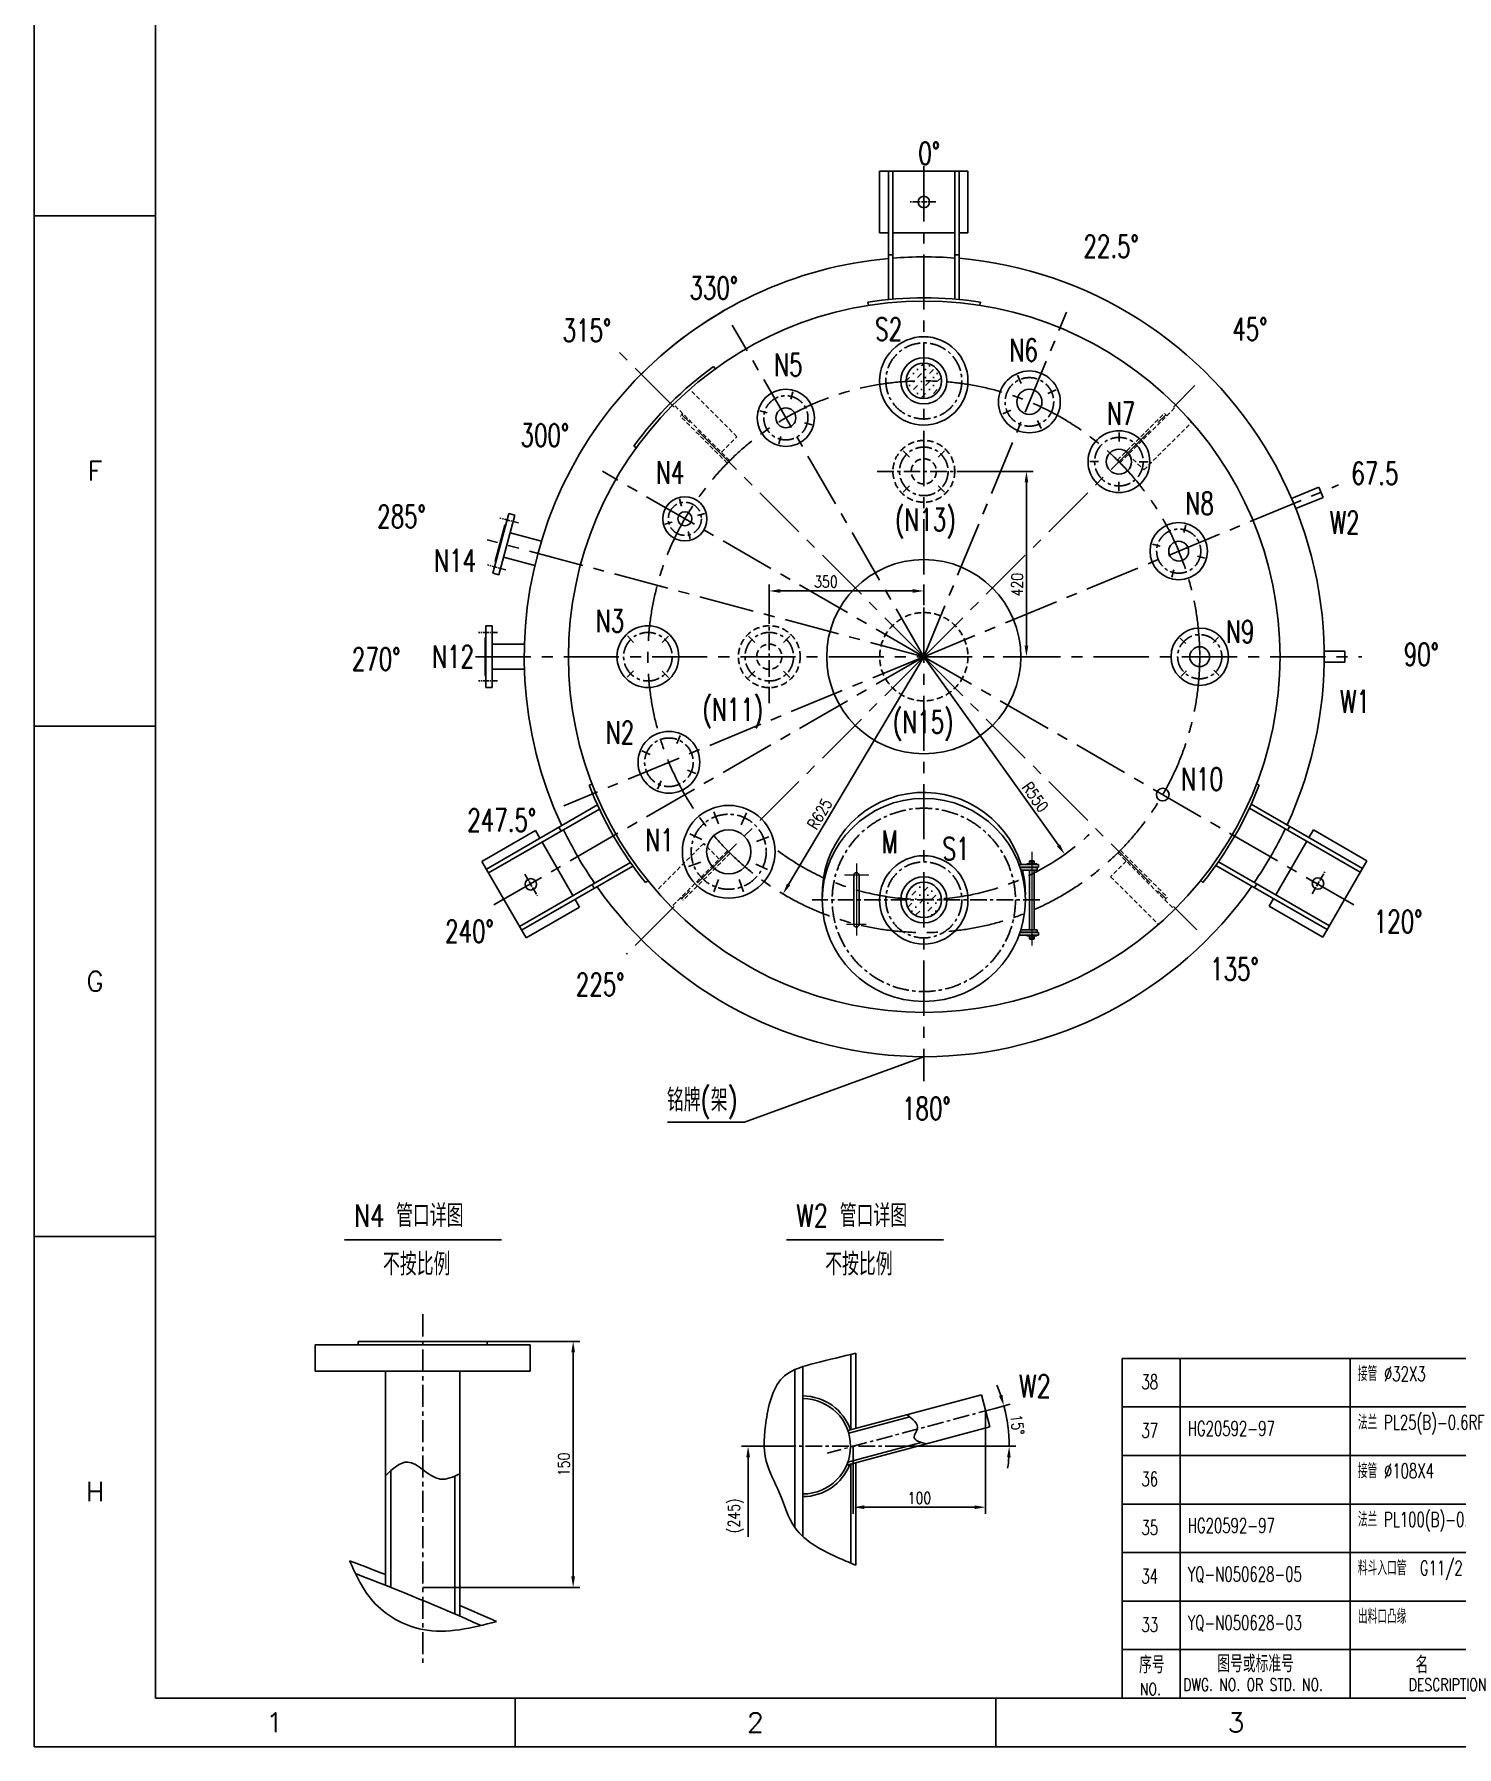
# Model space of a CAD drawing. Header units: millimetres. Extents: x 6795 to 13329, y 1691 to 10942.
# Drawn here: x 6795 to 10017, y 1691 to 5572 of the extents above; entities that cross this region are included whole.
import ezdxf
from ezdxf.enums import TextEntityAlignment as Align

# ---------------------------------------------------------------- set-up
doc = ezdxf.new("R2010")
doc.units = ezdxf.units.MM
doc.header["$LTSCALE"] = 10
for name, pattern in [('ACAD_ISO04W100', [30, 24, -3, 0, -3]), ('CENTER', [2, 1.25, -0.25, 0.25, -0.25]), ('DASHED', [0.75, 0.5, -0.25])]:
    doc.linetypes.add(name, pattern=pattern)
for name, color, linetype in [('1轮廓实线层', 7, 'Continuous'), ('2细线层', 4, 'Continuous'), ('3中心线层', 1, 'CENTER'), ('4虚线层', 6, 'DASHED'), ('5剖面线层', 2, 'Continuous'), ('6文字层', 3, 'Continuous'), ('7标注层', 4, 'Continuous'), ('图框层', 7, 'Continuous')]:
    doc.layers.add(name, color=color, linetype=linetype)
doc.layers.add('图层1', color=1, linetype='ACAD_ISO04W100', lineweight=13)
doc.styles.add('PC_TEXTSTYLE', font='romans.shx', dxfattribs={"width": 0.8, "bigfont": 'hzfs.shx'})
doc.styles.add('TH_GBDIM', font='romans.shx', dxfattribs={"width": 0.8, "bigfont": 'gbcbig.shx'})
doc.dimstyles.new('TH_GBDIM', dxfattribs={"dimtxt": 26, "dimasz": 25, "dimexe": 15, "dimexo": 0, "dimgap": 8, "dimtad": 1, "dimdec": 1, "dimzin": 0, "dimdsep": 46, "dimtxsty": 'TH_GBDIM', "dimcen": 20, "dimclrd": 130, "dimclre": 130, "dimclrt": 3, "dimadec": 0, "dimazin": 0, "dimtfac": 0.714286, "dimtdec": 1, "dimtmove": 0, "dimatfit": 3, "dimfxl": 0, "dimtolj": 1, "dimtzin": 0, "dimlwd": -1, "dimlwe": -1, "dimarcsym": 0})

# ---------------------------------------------------------------- blocks, each defined once
blk = doc.blocks.new('*D46')
at = {"layer": '7标注层', "color": 130, "ltscale": 2}
blk.add_line((8810.2, 4161.1), (8504, 3645.2), dxfattribs=at)
blk.add_solid([(8500.4, 3647.3), (8507.6, 3643), (8491.2, 3623.7)], dxfattribs=at)
at = {"layer": 'Defpoints', "color": 0, "ltscale": 2}
for p in [(8810.2, 4161.1), (8491.2, 3623.7)]:
    blk.add_point(p, dxfattribs=at)
at = {"layer": '7标注层', "color": 3, "ltscale": 2, "insert": (8574.4, 3805), "char_height": 26, "attachment_point": 5, "rotation": 59.3114, "style": 'TH_GBDIM'}
blk.add_mtext('\\A1;R625{}{}', dxfattribs=at)
blk = doc.blocks.new('*D47')
at = {"layer": '7标注层', "color": 130, "ltscale": 2}
blk.add_line((8810.2, 4161.1), (9115.1, 3733.8), dxfattribs=at)
blk.add_solid([(9118.5, 3736.2), (9111.8, 3731.4), (9129.7, 3713.4)], dxfattribs=at)
at = {"layer": 'Defpoints', "color": 0, "ltscale": 2}
for p in [(8810.2, 4161.1), (9129.7, 3713.4)]:
    blk.add_point(p, dxfattribs=at)
at = {"layer": '7标注层', "color": 3, "ltscale": 2, "insert": (9062.8, 3843.2), "char_height": 26, "attachment_point": 5, "rotation": 305.5077, "style": 'TH_GBDIM'}
blk.add_mtext('\\A1;R550{}{}', dxfattribs=at)
blk = doc.blocks.new('*D48')
at = {"layer": '7标注层', "color": 130, "ltscale": 2}
for p, q in [((8914.6, 4581.1), (9057.7, 4581.1)), ((9042.7, 4556.1), (9042.7, 4186.1)), ((8989.8, 4161.1), (9057.7, 4161.1))]:
    blk.add_line(p, q, dxfattribs=at)
for points in [[(9038.6, 4556.1), (9046.9, 4556.1), (9042.7, 4581.1)], [(9038.6, 4186.1), (9046.9, 4186.1), (9042.7, 4161.1)]]:
    blk.add_solid(points, dxfattribs=at)
at = {"layer": 'Defpoints', "color": 0, "ltscale": 2}
for p in [(8914.6, 4581.1), (8989.8, 4161.1), (9042.7, 4161.1)]:
    blk.add_point(p, dxfattribs=at)
at = {"layer": '7标注层', "color": 3, "ltscale": 2, "insert": (9021.7, 4324.5), "char_height": 26, "attachment_point": 5, "rotation": 90, "style": 'TH_GBDIM'}
blk.add_mtext('\\A1;420', dxfattribs=at)
blk = doc.blocks.new('*D49')
at = {"layer": '7标注层', "color": 130, "ltscale": 2}
for p, q in [((8460.2, 4265.5), (8460.2, 4325.1)), ((8485.2, 4310.1), (8785.2, 4310.1)), ((8810.2, 4278.1), (8810.2, 4325.1))]:
    blk.add_line(p, q, dxfattribs=at)
for points in [[(8485.2, 4314.3), (8485.2, 4305.9), (8460.2, 4310.1)], [(8785.2, 4314.3), (8785.2, 4305.9), (8810.2, 4310.1)]]:
    blk.add_solid(points, dxfattribs=at)
at = {"layer": 'Defpoints', "color": 0, "ltscale": 2}
for p in [(8810.2, 4310.1), (8810.2, 4278.1), (8460.2, 4265.5)]:
    blk.add_point(p, dxfattribs=at)
at = {"layer": '7标注层', "color": 3, "ltscale": 2, "insert": (8588.4, 4331.1), "char_height": 26, "attachment_point": 5, "style": 'TH_GBDIM'}
blk.add_mtext('\\A1;350{}{}', dxfattribs=at)
blk = doc.blocks.new('*D84')
at = {"layer": '7标注层', "color": 130, "ltscale": 2}
for p, q in [((7675.1, 2609.8), (8030.9, 2609.8)), ((8015.9, 2584.8), (8015.9, 2077.2)), ((7675.1, 2052.2), (8030.9, 2052.2))]:
    blk.add_line(p, q, dxfattribs=at)
for points in [[(8011.7, 2584.8), (8020.1, 2584.8), (8015.9, 2609.8)], [(8011.7, 2077.2), (8020.1, 2077.2), (8015.9, 2052.2)]]:
    blk.add_solid(points, dxfattribs=at)
at = {"layer": 'Defpoints', "color": 0, "ltscale": 2}
for p in [(7675.1, 2609.8), (7675.1, 2052.2), (8015.9, 2052.2)]:
    blk.add_point(p, dxfattribs=at)
at = {"layer": '7标注层', "color": 3, "ltscale": 2, "insert": (7994.9, 2331), "char_height": 26, "attachment_point": 5, "rotation": 90, "style": 'TH_GBDIM'}
blk.add_mtext('\\A1;150{}{}', dxfattribs=at)
blk = doc.blocks.new('*D86')
at = {"layer": '7标注层', "color": 130, "ltscale": 2}
for p, q in [((8950.3, 2452.4), (8950.3, 2219)), ((8650.3, 2372.1), (8650.3, 2219)), ((8675.3, 2234), (8925.3, 2234))]:
    blk.add_line(p, q, dxfattribs=at)
for points in [[(8675.3, 2238.2), (8675.3, 2229.9), (8650.3, 2234)], [(8925.3, 2238.2), (8925.3, 2229.9), (8950.3, 2234)]]:
    blk.add_solid(points, dxfattribs=at)
at = {"layer": 'Defpoints', "color": 0, "ltscale": 2}
for p in [(8950.3, 2452.4), (8650.3, 2372.1), (8950.3, 2234)]:
    blk.add_point(p, dxfattribs=at)
at = {"layer": '7标注层', "color": 3, "ltscale": 2, "insert": (8800.3, 2255), "char_height": 26, "attachment_point": 5, "style": 'TH_GBDIM'}
blk.add_mtext('\\A1;100{}{}', dxfattribs=at)
blk = doc.blocks.new('*D87')
at = {"color": 130, "ltscale": 2}
for p, q in [((8971, 2458), (9006.2, 2467.4)), ((8760.1, 2372.1), (9018.7, 2372.1))]:
    blk.add_line(p, q, dxfattribs=at)
for start, end in [(19.0539, 23.1078), (0, 15), (351.8922, 355.9461)]:
    blk.add_arc((8650.3, 2372.1), 353.4, start, end, dxfattribs=at)
for points in [[(8988.4, 2488.7), (8980.4, 2486.2), (8991.7, 2463.5)], [(8998.7, 2347.2), (9007, 2346.9), (9003.7, 2372.1)]]:
    blk.add_solid(points, dxfattribs=at)
at = {"layer": 'Defpoints', "color": 0, "ltscale": 2}
for p in [(8971, 2458), (8456.5, 2372.1), (8760.1, 2372.1), (9002.4, 2402.9), (8591.1, 2356.2)]:
    blk.add_point(p, dxfattribs=at)
at = {"color": 3, "ltscale": 2, "insert": (9022.2, 2421), "char_height": 26, "attachment_point": 5, "rotation": 277.5, "style": 'TH_GBDIM'}
blk.add_mtext('\\A1;15°', dxfattribs=at)
blk = doc.blocks.new('*D88')
at = {"layer": '7标注层', "color": 130, "ltscale": 2}
for p, q in [((8488.5, 2372.1), (8397.3, 2372.1)), ((8412.3, 2347.1), (8412.3, 2167.2))]:
    blk.add_line(p, q, dxfattribs=at)
blk.add_solid([(8408.1, 2347.1), (8416.5, 2347.1), (8412.3, 2372.1)], dxfattribs=at)
at = {"layer": 'Defpoints', "color": 0, "ltscale": 2}
for p in [(8488.5, 2372.1), (8412.3, 2057.6), (8456.5, 2057.6)]:
    blk.add_point(p, dxfattribs=at)
at = {"layer": '7标注层', "color": 3, "ltscale": 2, "insert": (8384.5, 2214.8), "char_height": 26, "attachment_point": 5, "rotation": 90, "style": 'TH_GBDIM'}
blk.add_mtext('\\A1;(245){}{}', dxfattribs=at)
blk = doc.blocks.new('PC_MXBTITLERECORD')
at = {"layer": '1轮廓实线层'}
for p, q in [((-180, 10, 0), (0, 10)), ((-180, 0, 0), (-180, 10, 0))]:
    blk.add_line(p, q, dxfattribs=at)
at = {"layer": '2细线层'}
for p, q in [((-168, 10, 0), (-168, 0, 0)), ((-133, 10, 0), (-133, 0, 0)), ((-82, 10, 0), (-82, 0, 0)), ((-74, 10, 0), (-74, 0, 0)), ((-44.13, 10, 0), (-44.13, 0, 0)), ((-32, 10, 0), (-32, 0)), ((-20, 10, 0), (-20, 0, 0))]:
    blk.add_line(p, q, dxfattribs=at)
at = {"layer": '5剖面线层', "style": 'PC_TEXTSTYLE', "width": 0.75}
for s, p in [('DWG. NO. OR STD. NO.', (-167.38, 1.53)), ('DESCRIPTION', (-120.95, 1.53)), ('NO.', (-176.32, 0.61)), ("QT'Y", (-81.45, 0.84)), ('MATERIAL', (-66.66, 0.84)), ('SINGLE', (-43.45, 0.98)), ('TOTAL', (-30.98, 0.98)), ('REMARKS', (-15.92, 0.84))]:
    blk.add_text(s, height=2.5, dxfattribs=at).set_placement(p)
at = {"layer": '6文字层', "style": 'PC_TEXTSTYLE'}
for s, height, width, p in [('序号', 3.5, 0.75, (-173.86, 7.07, 0)), ('图号或标准号', 3.5, 0.75, (-152.49, 7.27, 0)), ('名     称', 3.5, 0.75, (-112.04, 7.06, 0)), ('数量', 3.5, 0.75, (-78.24, 6.67, 0)), ('材  料', 3.5, 0.75, (-61.07, 7.07, 0)), ('单重', 3.5, 0.65, (-41.11, 7.13, 0)), ('（kg）', 2.5, 0.65, (-35.64, 7.01, 0)), ('总重', 3.5, 0.65, (-29.1, 7.54, 0)), ('（kg）', 2.5, 0.65, (-23.44, 6.8, 0)), ('备   注', 3.5, 0.75, (-9.58, 7.73, 0))]:
    blk.add_text(s, height=height, dxfattribs=dict(at, width=width)).set_placement(p, align=Align.MIDDLE)
blk = doc.blocks.new('PC_MXB_BLOCK')
at = {"layer": '1轮廓实线层'}
blk.add_line((-180, 0, 0), (-180, 10, 0), dxfattribs=at)
at = {"layer": '2细线层'}
for p, q in [((-180, 10, 0), (0, 10, 0)), ((-168, 10, 0), (-168, 0, 0)), ((-133, 10, 0), (-133, 0, 0)), ((-82, 10, 0), (-82, 0, 0)), ((-74, 10, 0), (-74, 0, 0)), ((-44.13, 10, 0), (-44.13, 0, 0)), ((-32, 10, 0), (-32, 0, 0)), ((-20, 10, 0), (-20, 0, 0))]:
    blk.add_line(p, q, dxfattribs=at)
at = {"layer": '5剖面线层', "style": 'PC_TEXTSTYLE'}
blk.add_attdef('Ename', (-131.48, 1.63, 0), '', height=2, dxfattribs=at)
at = {"layer": '5剖面线层', "color": 2, "style": 'PC_TEXTSTYLE', "flags": 1}
blk.add_attdef('DM', (-14.8, 1.12, 0), '', height=2, dxfattribs=at)
at = {"layer": '6文字层', "style": 'PC_TEXTSTYLE', "width": 0.75}
for tag, p in [('代号', (-166.47, 4.06, 0)), ('名称', (-131.43, 5.33, 0)), ('材料', (-72.68, 4.21, 0)), ('备注', (-18.86, 4.59, 0))]:
    blk.add_attdef(tag, p, '', height=3, dxfattribs=at)
at = {"layer": '6文字层', "color": 3, "style": 'PC_TEXTSTYLE'}
for tag, rotation, width, p, p2 in [('数量', 358.9678, 0.924424, (-80.92, 4.14, 0), (-74.83, 4.03, 0)), ('总重', 359.1707, 1.499169, (-30.69, 4.17, 0), (-20.9, 4.03, 0))]:
    blk.add_attdef(tag, text='', height=3, rotation=rotation, dxfattribs=dict(at, width=width)).set_placement(p, p2, align=Align.FIT)
for tag, width, p, p2 in [('单重', 1.499012, (-43.03, 4.31, 0), (-33.24, 4.31, 0)), ('序号', 1.573127, (-179.43, 3.65, 0), (-169.16, 3.65, 0))]:
    blk.add_attdef(tag, text='', height=3, dxfattribs=dict(at, width=width)).set_placement(p, p2, align=Align.FIT)

msp = doc.modelspace()

# ---------------------------------------------------------------- hatches: boundary and pattern name
at = {"layer": '5剖面线层'}
h = msp.add_hatch(dxfattribs=at)
h.set_pattern_fill('MUDST', color=256, scale=2, angle=45, style=0)
h.set_pattern_definition([(45, (6470.017, 1551.786), (8.980256, 26.94077), [12.7, -12.7, 0, -12.7, 0, -12.7])])
h.paths.add_polyline_path([(8810.22, 4826.15), (8810.22, 4786.15, 0.0181878), (8850.19, 4787.6, 0.4036002)])
h.paths.add_polyline_path([(8810.22, 4826.15, 0.4036002), (8770.25, 4787.6, 0.0181878), (8810.22, 4786.15)])
h.paths.add_polyline_path([(8810.22, 4786.15), (8770.22, 4786.15, 0.4142136), (8810.22, 4746.15)])
h.paths.add_polyline_path([(8850.22, 4786.15), (8810.22, 4786.15), (8810.22, 4746.15, 0.4142136)])
h.paths.add_polyline_path([(8850.19, 4787.6, -0.0181878), (8810.22, 4786.15), (8850.22, 4786.15, 0.0090932)])
h.paths.add_polyline_path([(8770.25, 4787.6, 0.0090932), (8770.22, 4786.15), (8810.22, 4786.15, -0.0181878)])
h = msp.add_hatch(dxfattribs=at)
h.set_pattern_fill('MUDST', color=256, scale=2, angle=45, style=0)
h.set_pattern_definition([(45, (7095.017, 926.786), (8.980256, 26.94077), [12.7, -12.7, 0, -12.7, 0, -12.7])])
h.paths.add_polyline_path([(8810.22, 3650.14), (8810.22, 3610.14, 0.0181878), (8850.19, 3611.6, 0.4036002)])
h.paths.add_polyline_path([(8810.22, 3650.14, 0.4036002), (8770.25, 3611.6, 0.0181878), (8810.22, 3610.14)])
h.paths.add_polyline_path([(8810.22, 3610.14), (8770.22, 3610.14, 0.4142136), (8810.22, 3570.14)])
h.paths.add_polyline_path([(8850.22, 3610.14), (8810.22, 3610.14), (8810.22, 3570.14, 0.4142136)])
h.paths.add_polyline_path([(8850.19, 3611.6, -0.0181878), (8810.22, 3610.14), (8850.22, 3610.14, 0.0090932)])
h.paths.add_polyline_path([(8770.25, 3611.6, 0.0090932), (8770.22, 3610.14), (8810.22, 3610.14, -0.0181878)])

# ---------------------------------------------------------------- linework, layer by layer
for p, q in [((8710.22, 5261.48), (8910.22, 5261.48)), ((8710.22, 5121.48), (8710.22, 5261.48)), ((8730.22, 4970.43), (8730.22, 5261.48)), ((8740.22, 4971.36), (8740.22, 5261.48)), ((8880.22, 4971.48), (8880.22, 5261.48)), ((8890.22, 4970.57), (8890.22, 5261.48)), ((8910.22, 5121.48), (8910.22, 5261.48)), ((8710.22, 5121.48), (8730.22, 5121.48)), ((8740.22, 5121.48), (8880.22, 5121.48)), ((8890.22, 5121.48), (8910.22, 5121.48)), ((8740.22, 5071.48), (8730.22, 5071.48)), ((8880.22, 5071.48), (8890.22, 5071.48)), ((8684.63, 4957.9), (8683.59, 4964.41)), ((8937.24, 4957.9), (8938.27, 4964.41)), ((8337.65, 4813.35), (8333.78, 4818.68)), ((8159.03, 4634.72), (8153.69, 4638.6)), ((9643.31, 4519.76), (9704.97, 4545.3)), ((9704.97, 4545.3), (9714.54, 4522.2)), ((9652.88, 4496.66), (9714.54, 4522.2)), ((7833.9, 4350.28), (7870.14, 4485.51)), ((7847.43, 4346.66), (7883.66, 4481.89)), ((7883.66, 4481.89), (7870.14, 4485.51)), ((7839.11, 4377.43), (7861.07, 4459.4)), ((7863.52, 4460.82), (7861.07, 4459.4)), ((7943.87, 4422.79), (7872.92, 4441.8)), ((7929.12, 4367.73), (7858.17, 4386.74)), ((7847.43, 4346.66), (7833.9, 4350.28)), ((7840.52, 4374.98), (7839.11, 4377.43)), ((7832.22, 4231.15), (7818.22, 4231.15)), ((7818.22, 4091.15), (7818.22, 4231.15)), ((7832.22, 4091.15), (7832.22, 4231.15)), ((7818.22, 4205.58), (7816.22, 4203.58)), ((7816.22, 4118.71), (7816.22, 4203.58)), ((7905.68, 4189.65), (7832.22, 4189.65)), ((9763.88, 4173.65), (9717.14, 4173.65)), ((7818.22, 4116.71), (7816.22, 4118.71)), ((7905.68, 4132.65), (7832.22, 4132.65)), ((9763.88, 4148.65), (9717.14, 4148.65)), ((7832.22, 4091.15), (7818.22, 4091.15)), ((8058.65, 3872.25), (8052.49, 3869.89)), ((9563.74, 3872.77), (9569.89, 3870.41)), ((8071.19, 3825.2), (7819.25, 3679.74)), ((8075.4, 3816.08), (7824.25, 3671.08)), ((9547.6, 3817.9), (9798.85, 3672.84)), ((9551.79, 3827.03), (9803.85, 3681.5)), ((7930.49, 3767.06), (7809.25, 3697.06)), ((7940.49, 3749.74), (7930.49, 3767.06)), ((7988.79, 3766.08), (7983.79, 3774.74)), ((9634.3, 3767.84), (9639.3, 3776.5)), ((9692.61, 3768.82), (9682.61, 3751.5)), ((9692.61, 3768.82), (9813.85, 3698.82)), ((8015.49, 3619.84), (7945.49, 3741.08)), ((9677.61, 3742.84), (9607.61, 3621.59)), ((7909.25, 3523.86), (7809.25, 3697.06)), ((8145.5, 3694.9), (7894.25, 3549.84)), ((8151.31, 3686.71), (7899.25, 3541.18)), ((9069.95, 3690.28), (9025.83, 3690.28)), ((9066.25, 3691.76), (9043.92, 3691.76)), ((9043.92, 3691.76), (9043.92, 3690.28)), ((9049.89, 3698.21), (9050.59, 3698.91)), ((9049.89, 3698.21), (9049.89, 3691.76)), ((9049.89, 3698.21), (9055.08, 3698.21)), ((9050.59, 3698.91), (9055.08, 3698.91)), ((9059.57, 3698.91), (9055.08, 3698.91)), ((9060.27, 3698.21), (9055.08, 3698.21)), ((9060.27, 3698.21), (9059.57, 3698.91)), ((9060.27, 3698.21), (9060.27, 3691.76)), ((9066.25, 3691.76), (9066.25, 3690.28)), ((9069.95, 3690.28), (9069.95, 3684.34)), ((9471.91, 3688.39), (9723.85, 3542.93)), ((9477.7, 3696.59), (9728.85, 3551.59)), ((9813.85, 3698.82), (9713.85, 3525.61)), ((8184.95, 3653.48), (8179.83, 3649.33)), ((8651.7, 3665.79), (8651.7, 3554.49)), ((8663.57, 3665.79), (8663.57, 3554.49)), ((9069.95, 3684.34), (9027.94, 3684.34)), ((9066.77, 3683.6), (9028.2, 3683.6)), ((9066.77, 3677.66), (9030.11, 3677.66)), ((9049.89, 3684.34), (9049.89, 3683.6)), ((9049.89, 3677.66), (9049.89, 3542.62)), ((9060.27, 3684.34), (9060.27, 3683.6)), ((9060.27, 3677.66), (9060.27, 3542.62)), ((9066.77, 3683.6), (9066.77, 3677.66)), ((9437.43, 3654), (9442.56, 3649.85)), ((8030.49, 3593.86), (8020.49, 3611.18)), ((8058.79, 3644.84), (8063.79, 3636.18)), ((9564.3, 3646.59), (9559.3, 3637.93)), ((9602.61, 3612.93), (9592.61, 3595.61)), ((8030.49, 3593.86), (7909.25, 3523.86)), ((9592.61, 3595.61), (9713.85, 3525.61)), ((9069.95, 3535.94), (9027.94, 3535.94)), ((9066.77, 3536.68), (9028.2, 3536.68)), ((9066.77, 3542.62), (9030.11, 3542.62)), ((9049.89, 3535.94), (9049.89, 3536.68)), ((9060.27, 3535.94), (9060.27, 3536.68)), ((9066.77, 3536.68), (9066.77, 3542.62)), ((9069.95, 3530.01), (9069.95, 3535.94)), ((9069.95, 3530.01), (9025.83, 3530.01)), ((9043.92, 3528.52), (9043.92, 3530.01)), ((9066.25, 3528.52), (9043.92, 3528.52)), ((9049.89, 3522.08), (9049.89, 3528.52)), ((9049.89, 3522.08), (9055.08, 3522.08)), ((9049.89, 3522.08), (9050.59, 3521.37)), ((9050.59, 3521.37), (9055.08, 3521.37)), ((9060.27, 3522.08), (9055.08, 3522.08)), ((9059.57, 3521.37), (9055.08, 3521.37)), ((9060.27, 3522.08), (9059.57, 3521.37)), ((9060.27, 3522.08), (9060.27, 3528.52)), ((9066.25, 3528.52), (9066.25, 3530.01)), ((7431.33, 2602.3), (7918.83, 2602.3)), ((7431.33, 2602.3), (7431.33, 2542.3)), ((7528.83, 2609.8), (7821.33, 2609.8)), ((7528.83, 2609.8), (7528.83, 2602.3)), ((7821.33, 2609.8), (7821.33, 2602.3)), ((7821.33, 2609.8), (7821.33, 2602.3)), ((7918.83, 2602.3), (7918.83, 2542.3)), ((7918.83, 2602.3), (7918.83, 2542.3)), ((7431.33, 2542.3), (7918.83, 2542.3)), ((8940.61, 2488.67), (8638.28, 2407.66)), ((8940.61, 2488.67), (8960.02, 2416.23)), ((8960.02, 2416.23), (8635.48, 2329.26)), ((8778.24, 2438.95), (8640.1, 2401.94)), ((8804.3, 2380.71), (8638.19, 2336.2))]:
    msp.add_line(p, q)
at = {"ltscale": 2}
for p, q in [((9763.88, 4173.65), (9763.88, 4148.65)), ((8404.24, 3106.31), (8229.29, 3106.31)), ((8644.58, 2580.15), (8644.58, 2409.35)), ((8656.58, 2583.04), (8656.58, 2412.57)), ((9259.2, 2571.27, 0), (11239.2, 2571.27, 0)), ((8518.32, 2188.05), (8518.32, 2545.87)), ((8536.32, 2167.7), (8536.32, 2552.61)), ((8644.58, 2107.6), (8644.58, 2331.7)), ((8656.58, 2102.66), (8656.58, 2334.92))]:
    msp.add_line(p, q, dxfattribs=at)
at = {"ltscale": 20}
for p, q in [((7590.7, 2542.3), (7590.7, 2057.17)), ((7759.45, 2542.3), (7759.45, 1987.12)), ((7602.61, 2316.35), (7602.61, 2052.43)), ((7747.55, 2304.45), (7747.55, 1992.27))]:
    msp.add_line(p, q, dxfattribs=at)
for centre, radius in [((8810.22, 5191.48), 13), ((8811.23, 4161.15), 806), ((8810.22, 4786.15), 100), ((8810.22, 4786.15), 52.27), ((8810.22, 4786.15), 40), ((9049.4, 4738.57), 70), ((8497.72, 4702.41), 65), ((9049.4, 4738.57), 28.5), ((8497.72, 4702.41), 22.5), ((9252.16, 4603.09), 70), ((9252.16, 4603.09), 28.5), ((8268.95, 4473.65), 50), ((9387.64, 4400.33), 65), ((9387.64, 4400.33), 22.5), ((8810.22, 4161.15), 220), ((8185.22, 4161.15), 70), ((9435.22, 4161.15), 65), ((9435.22, 4161.15), 22.5), ((8232.8, 3921.97), 70), ((8810.22, 3610.14), 230.02), ((8368.28, 3719.21), 50), ((8810.22, 3610.14), 100), ((9055.08, 3693.8), 1.73), ((7919.87, 3645.46), 13), ((8810.22, 3610.14), 52.27), ((8810.22, 3610.14), 40), ((9703.23, 3647.22), 13), ((9055.08, 3526.49), 1.73)]:
    msp.add_circle(centre, radius)
at = {"ltscale": 2}
for centre, radius in [((8268.95, 4473.65), 16), ((9351.49, 3848.65), 14.29), ((8368.28, 3719.21), 105)]:
    msp.add_circle(centre, radius, dxfattribs=at)
for centre, radius, start, end in [((8811.23, 4161.15), 906, 95.12977, 135.04503), ((8811.23, 4161.15), 906, 85.63263, 94.49512), ((8811.19, 4161.41), 906, 335.11104, 84.99593), ((8810.93, 4160.44), 814, 80.99993, 99.00007), ((8811.19, 4160.89), 906, 120.04503, 204.97938), ((8812.23, 4160.14), 814, 125.99993, 144.00007), ((8812.43, 4161.6), 814, 200.99993, 219.00007), ((8810.22, 3623.78), 230.02, 16.80439, 181.69855), ((8809.96, 4162.12), 814, 320.99993, 339.00007), ((8811.19, 4160.89), 906, 205.61392, 214.47641), ((8811.19, 4161.41), 906, 325.61392, 334.47641), ((8657.63, 3665.79), 5.94, 0, 180), ((8810.22, 3623.78), 230.02, 358.30145, 13.54839), ((8811.19, 4160.89), 906, 215.11104, 325.00804), ((8657.63, 3554.49), 5.94, 180, 0), ((8536.32, 2372.06), 114, 19.02136, 90), ((8536.32, 2372.06), 108, 270, 90), ((8536.32, 2372.06), 114, 270, 339.00133)]:
    msp.add_arc(centre, radius, start, end)
at = {"ltscale": 20}
for radius, start, end in [(5647.5, 68.47754, 69.3599), (5625, 65.99484, 69.12668), (5647.5, 65.70351, 66.62507)]:
    msp.add_arc((5518.83, -3172.36), radius, start, end, dxfattribs=at)
at = {"layer": '1轮廓实线层', "ltscale": 2}
for q in [(7070.2, 10832.27), (13219.2, 1801.27)]:
    msp.add_line((7070.2, 1801.27), q, dxfattribs=at)
at = {"layer": '1轮廓实线层'}
for p, q in [((7497.79, 2840), (7853.34, 2840)), ((8499.47, 2840), (8855.02, 2840))]:
    msp.add_line(p, q, dxfattribs=at)
at = {"layer": '2细线层', "ltscale": 2}
for p, q in [((6795.2, 1691.27), (6795.2, 10942.27)), ((6795.2, 5160.4), (7070.2, 5160.4)), ((6795.2, 4004.02), (7070.2, 4004.02)), ((6795.2, 2847.65), (7070.2, 2847.65)), ((6795.2, 1691.27), (6795.2, 1801.27)), ((7884.2, 1691.27), (7884.2, 1801.27)), ((8973.2, 1691.27), (8973.2, 1801.27)), ((6795.2, 1691.27), (13329.2, 1691.27)), ((6795.2, 1691.27), (7070.2, 1691.27))]:
    msp.add_line(p, q, dxfattribs=at)
for points in [[(8656.58, 2583.04), (8564.09, 2560.32), (8494.92, 2531.67), (8453.32, 2431.24), (8453.32, 2338.48), (8483.55, 2265.51), (8518.32, 2188.05), (8620.26, 2117.97), (8656.58, 2102.66)], [(8772.2, 2443.54), (8795.39, 2410.94), (8788.28, 2393.78), (8814.97, 2377.36)]]:
    msp.add_spline(points, degree=3, dxfattribs=at)
at = {"layer": '2细线层'}
for points in [[(7590.7, 2305.25), (7641.03, 2336.39), (7714.76, 2297.68), (7759.45, 2309.97)], [(7509.56, 2112.64), (7562.73, 2020.54), (7675.08, 1957), (7842.54, 1974.93)]]:
    msp.add_spline(points, degree=3, dxfattribs=at)
at = {"layer": '3中心线层', "ltscale": 10}
for p, q in [((8810.22, 5272.6), (8810.22, 3199.55)), ((8810.22, 4161.15), (9133.54, 4941.72)), ((8810.22, 4161.15), (8376.32, 4912.68)), ((8810.22, 4161.15), (8114.41, 4856.95)), ((8810.22, 4161.15), (9424.48, 4775.41)), ((8810.22, 4161.15), (8082.15, 4581.5)), ((8810.22, 4161.15), (9749.92, 4550.38)), ((8810.22, 4161.15), (7821.11, 4426.18)), ((7794.75, 4161.15), (9802.48, 4161.15)), ((8810.22, 4161.15), (7829.76, 3595.08)), ((8810.22, 4161.15), (7994.77, 3823.38)), ((8810.22, 4161.15), (8136.51, 3487.44)), ((8810.22, 4161.15), (9428.82, 3542.55)), ((8810.22, 4161.15), (9788, 3596.63))]:
    msp.add_line(p, q, dxfattribs=at)
at = {"layer": '3中心线层'}
for p, q in [((8837.14, 5191.48), (8779.58, 5191.48)), ((7891.74, 4464.19), (7850.11, 4475.35)), ((7863.27, 4357.94), (7821.64, 4369.1)), ((7844.61, 4216.15), (7801.51, 4216.15)), ((7844.61, 4106.15), (7801.51, 4106.15)), ((7906.41, 3668.77), (7935.19, 3618.92)), ((9689.77, 3623.9), (9718.55, 3673.75))]:
    msp.add_line(p, q, dxfattribs=at)
at = {"layer": '3中心线层', "ltscale": 3}
for p, q in [((9030.72, 4780.47), (9022.46, 4798.99)), ((8509.07, 4744.79), (8513.59, 4761.66)), ((9091.29, 4757.25), (9109.81, 4765.51)), ((8455.35, 4713.77), (8438.48, 4718.29)), ((9007.5, 4719.89), (8988.98, 4711.63)), ((9068.08, 4696.68), (9076.34, 4678.16)), ((8486.37, 4660.04), (8481.85, 4643.17)), ((8540.09, 4691.06), (8556.96, 4686.54)), ((9252.37, 4648.96), (9252.47, 4669.24)), ((8777.79, 4613.58), (8763.44, 4627.92)), ((8842.65, 4613.58), (8857, 4627.92)), ((8704.83, 4581.15), (8914.58, 4581.15)), ((9206.29, 4603.3), (9186.01, 4603.4)), ((9298.03, 4602.88), (9318.31, 4602.78)), ((8777.79, 4548.71), (8763.44, 4534.37)), ((8842.65, 4548.71), (8857, 4534.37)), ((9251.95, 4557.22), (9251.86, 4536.94)), ((8261.4, 4502.26), (8257.01, 4518.86)), ((8240.35, 4466.09), (8223.74, 4461.71)), ((8297.56, 4481.2), (8314.17, 4485.59)), ((8276.51, 4445.04), (8280.9, 4428.43)), ((9399, 4442.7), (9403.52, 4459.57)), ((9345.27, 4411.68), (9328.4, 4416.2)), ((9430.02, 4388.97), (9446.89, 4384.45)), ((9376.29, 4357.95), (9371.77, 4341.08)), ((8460.22, 4055.76), (8460.22, 4265.51)), ((8152.94, 4193.73), (8138.66, 4208.14)), ((8217.8, 4193.43), (8232.21, 4207.71)), ((8427.79, 4193.58), (8413.44, 4207.92)), ((8492.65, 4193.58), (8507, 4207.92)), ((9403.49, 4191.44), (9390.85, 4203.5)), ((9465.51, 4192.88), (9477.57, 4205.52)), ((8152.64, 4128.86), (8138.23, 4114.59)), ((8217.5, 4128.56), (8231.78, 4114.16)), ((8427.79, 4128.71), (8413.44, 4114.37)), ((8492.65, 4128.71), (8507, 4114.37)), ((9404.93, 4129.42), (9392.87, 4116.78)), ((9466.95, 4130.86), (9479.59, 4118.8)), ((8250.55, 3964.27), (8258.39, 3982.97)), ((8190.5, 3939.72), (8171.8, 3947.57)), ((8275.09, 3904.22), (8293.79, 3896.37)), ((8215.05, 3879.68), (8207.2, 3860.97)), ((8344.94, 3782.23), (8334.67, 3809.97)), ((8396.34, 3780.27), (8408.69, 3807.15)), ((8307.21, 3747.27), (8280.34, 3759.62)), ((8431.3, 3742.54), (8459.04, 3752.81)), ((8305.26, 3695.87), (8277.52, 3685.6)), ((8429.34, 3691.14), (8456.22, 3678.79)), ((8344.94, 3656.18), (8334.67, 3628.45)), ((8391.62, 3656.18), (8401.89, 3628.45)), ((9072.66, 3610.14), (8557.1, 3610.14)), ((8970.98, 2457.98), (8591.06, 2356.19)), ((8760.06, 2372.06), (8456.53, 2372.06))]:
    msp.add_line(p, q, dxfattribs=at)
at = {"layer": '3中心线层', "ltscale": 4}
msp.add_line((7675.08, 2671.19), (7675.08, 1873.71), dxfattribs=at)
at = {"layer": '3中心线层', "ltscale": 3}
for centre, radius in [((8810.22, 4786.15), 86.06), ((9049.4, 4738.57), 55), ((8497.72, 4702.41), 50), ((9252.16, 4603.09), 55), ((8810.22, 4581.15), 55), ((8268.95, 4473.65), 37.5), ((9387.64, 4400.33), 50), ((8185.22, 4161.15), 55), ((8460.22, 4161.15), 55), ((9435.22, 4161.15), 50), ((8232.8, 3921.97), 55), ((8368.28, 3719.21), 85), ((8810.22, 3610.14), 207.63), ((8810.22, 3610.14), 86.06)]:
    msp.add_circle(centre, radius, dxfattribs=at)
at = {"layer": '3中心线层', "ltscale": 10}
msp.add_circle((8810.22, 4161.15), 625, dxfattribs=at)
msp.add_arc((8810.22, 4161.15), 550, 233.0733, 312.93773, dxfattribs=at)
at = {"layer": '4虚线层', "ltscale": 2}
for p, q in [((8387.02, 4659.71), (8279.76, 4766.97)), ((8370.4, 4605.62), (8243.13, 4732.89)), ((8364.74, 4599.96), (8258.68, 4706.03)), ((9249.03, 4606.63), (9355.1, 4712.69)), ((9254.69, 4600.97), (9381.96, 4728.24)), ((8351.67, 4624.35), (8387.02, 4659.71)), ((9308.78, 4584.35), (9416.04, 4691.61)), ((9273.42, 4619.7), (9308.78, 4584.35)), ((8311.66, 3737.95), (8204.4, 3630.68)), ((8347.02, 3702.59), (8311.66, 3737.95)), ((8365.75, 3721.33), (8238.48, 3594.06)), ((8371.41, 3715.67), (8265.34, 3609.61)), ((9268.77, 3697.94), (9233.42, 3662.59)), ((9250.04, 3716.68), (9377.31, 3589.41)), ((9255.7, 3722.34), (9361.76, 3616.27)), ((9233.42, 3662.59), (9340.68, 3555.32))]:
    msp.add_line(p, q, dxfattribs=at)
at = {"layer": '4虚线层'}
for p, q in [((8264.33, 4711.68), (8258.68, 4706.03)), ((9360.76, 4707.04), (9355.1, 4712.69)), ((8370.4, 4605.62), (8364.74, 4599.96)), ((9254.69, 4600.97), (9249.03, 4606.63)), ((8365.75, 3721.33), (8371.41, 3715.67)), ((9250.04, 3716.68), (9255.7, 3722.34)), ((8259.68, 3615.26), (8265.34, 3609.61)), ((9356.11, 3610.61), (9361.76, 3616.27))]:
    msp.add_line(p, q, dxfattribs=at)
at = {"layer": '4虚线层', "ltscale": 3}
for centre, radius in [((8810.22, 4581.15), 70), ((8810.22, 4581.15), 28.5), ((8460.22, 4161.15), 70), ((8810.22, 4161.15), 100), ((8460.22, 4161.15), 28.5)]:
    msp.add_circle(centre, radius, dxfattribs=at)
at = {"layer": '6文字层'}
msp.add_line((8811.94, 3255.15), (8404.24, 3106.31), dxfattribs=at)
at = {"layer": '图层1'}
for p, q in [((8657.63, 3692.77), (8657.63, 3529.42)), ((9055.08, 3719.29), (9055.08, 3506.48)), ((8685.47, 3665.79), (8630.26, 3665.79)), ((9039.62, 3610.14), (9063.62, 3610.14)), ((8679.47, 3554.49), (8635.27, 3554.49))]:
    msp.add_line(p, q, dxfattribs=at)

# ---------------------------------------------------------------- block references
at = {"layer": '图框层'}
ref = msp.add_blockref('PC_MXB_BLOCK', (11239.2, 2461.27, 0), dxfattribs=dict(at, xscale=11, yscale=11, zscale=11))
ref.add_attrib('序号', '38', dxfattribs={"layer": '6文字层', "color": 3, "height": 33, "style": 'PC_TEXTSTYLE', "width": 0.667}).set_placement((9321.95, 2501.43), align=Align.CENTER)
ref.add_attrib('名称', '接管 %%C32X3', (9793.45, 2519.85, 0), dxfattribs={"layer": '6文字层', "height": 33, "style": 'PC_TEXTSTYLE', "width": 0.667})
ref.add_attrib('数量', '1', dxfattribs={"layer": '6文字层', "color": 3, "height": 33, "rotation": 358.96785, "style": 'PC_TEXTSTYLE', "width": 0.667}).set_placement((10382.56, 2506.16), align=Align.CENTER)
ref.add_attrib('材料', '     304', (10439.74, 2507.59, 0), dxfattribs={"layer": '6文字层', "height": 33, "style": 'PC_TEXTSTYLE', "width": 0.667})
ref.add_attrib('总重', '0.4', dxfattribs={"layer": '6文字层', "color": 3, "height": 33, "rotation": 359.17072, "style": 'PC_TEXTSTYLE', "width": 0.667}).set_placement((10955.43, 2506.37), align=Align.CENTER)
ref.add_attrib('备注', ' L=163', (11031.78, 2511.76, 0), dxfattribs={"layer": '6文字层', "height": 33, "style": 'PC_TEXTSTYLE', "width": 0.667})
ref = msp.add_blockref('PC_MXB_BLOCK', (11239.2, 2351.27, 0), dxfattribs=dict(at, xscale=11, yscale=11, zscale=11))
ref.add_attrib('序号', '37', dxfattribs={"layer": '6文字层', "color": 3, "height": 33, "style": 'PC_TEXTSTYLE', "width": 0.667}).set_placement((9321.95, 2391.43), align=Align.CENTER)
ref.add_attrib('代号', 'HG20592-97', (9408.06, 2395.91, 0), dxfattribs={"layer": '6文字层', "height": 33, "style": 'PC_TEXTSTYLE', "width": 0.667})
ref.add_attrib('名称', '法兰 PL25(B)-0.6RF', (9793.45, 2409.85, 0), dxfattribs={"layer": '6文字层', "height": 33, "style": 'PC_TEXTSTYLE', "width": 0.667})
ref.add_attrib('数量', '1', dxfattribs={"layer": '6文字层', "color": 3, "height": 33, "rotation": 358.96785, "style": 'PC_TEXTSTYLE', "width": 0.667}).set_placement((10382.56, 2396.16), align=Align.CENTER)
ref.add_attrib('材料', '     304', (10439.74, 2397.59, 0), dxfattribs={"layer": '6文字层', "height": 33, "style": 'PC_TEXTSTYLE', "width": 0.667})
ref.add_attrib('总重', '0.75', dxfattribs={"layer": '6文字层', "color": 3, "height": 33, "rotation": 359.17072, "style": 'PC_TEXTSTYLE', "width": 0.667}).set_placement((10955.43, 2396.37), align=Align.CENTER)
ref = msp.add_blockref('PC_MXB_BLOCK', (11239.2, 2241.27, 0), dxfattribs=dict(at, xscale=11, yscale=11, zscale=11))
ref.add_attrib('序号', '36', dxfattribs={"layer": '6文字层', "color": 3, "height": 33, "style": 'PC_TEXTSTYLE', "width": 0.667}).set_placement((9321.95, 2281.43), align=Align.CENTER)
ref.add_attrib('名称', '接管 %%C108X4', (9793.45, 2299.85, 0), dxfattribs={"layer": '6文字层', "height": 33, "style": 'PC_TEXTSTYLE', "width": 0.667})
ref.add_attrib('数量', '1', dxfattribs={"layer": '6文字层', "color": 3, "height": 33, "rotation": 358.96785, "style": 'PC_TEXTSTYLE', "width": 0.667}).set_placement((10382.56, 2286.16), align=Align.CENTER)
ref.add_attrib('材料', '     304', (10439.74, 2287.59, 0), dxfattribs={"layer": '6文字层', "height": 33, "style": 'PC_TEXTSTYLE', "width": 0.667})
ref.add_attrib('总重', '1.8', dxfattribs={"layer": '6文字层', "color": 3, "height": 33, "rotation": 359.17072, "style": 'PC_TEXTSTYLE', "width": 0.667}).set_placement((10955.43, 2286.37), align=Align.CENTER)
ref.add_attrib('备注', ' L=179', (11031.78, 2291.76, 0), dxfattribs={"layer": '6文字层', "height": 33, "style": 'PC_TEXTSTYLE', "width": 0.667})
ref = msp.add_blockref('PC_MXB_BLOCK', (11239.2, 2131.27, 0), dxfattribs=dict(at, xscale=11, yscale=11, zscale=11))
ref.add_attrib('序号', '35', dxfattribs={"layer": '6文字层', "color": 3, "height": 33, "style": 'PC_TEXTSTYLE', "width": 0.667}).set_placement((9321.95, 2171.43), align=Align.CENTER)
ref.add_attrib('代号', 'HG20592-97', (9408.06, 2175.91, 0), dxfattribs={"layer": '6文字层', "height": 33, "style": 'PC_TEXTSTYLE', "width": 0.667})
ref.add_attrib('名称', '法兰 PL100(B)-0.6RF', (9793.45, 2189.85, 0), dxfattribs={"layer": '6文字层', "height": 33, "style": 'PC_TEXTSTYLE', "width": 0.667})
ref.add_attrib('数量', '1', dxfattribs={"layer": '6文字层', "color": 3, "height": 33, "rotation": 358.96785, "style": 'PC_TEXTSTYLE', "width": 0.667}).set_placement((10382.56, 2176.16), align=Align.CENTER)
ref.add_attrib('材料', '     304', (10439.74, 2177.59, 0), dxfattribs={"layer": '6文字层', "height": 33, "style": 'PC_TEXTSTYLE', "width": 0.667})
ref.add_attrib('总重', '3.32', dxfattribs={"layer": '6文字层', "color": 3, "height": 33, "rotation": 359.17072, "style": 'PC_TEXTSTYLE', "width": 0.667}).set_placement((10955.43, 2176.37), align=Align.CENTER)
ref = msp.add_blockref('PC_MXB_BLOCK', (11239.2, 2021.27, 0), dxfattribs=dict(at, xscale=11, yscale=11, zscale=11))
ref.add_attrib('序号', '34', dxfattribs={"layer": '6文字层', "color": 3, "height": 33, "style": 'PC_TEXTSTYLE', "width": 0.667}).set_placement((9321.95, 2061.43), align=Align.CENTER)
ref.add_attrib('代号', 'YQ-N050628-05', (9408.06, 2065.91, 0), dxfattribs={"layer": '6文字层', "height": 33, "style": 'PC_TEXTSTYLE', "width": 0.667})
ref.add_attrib('名称', '料斗入口管  G11/2', (9793.45, 2079.85, 0), dxfattribs={"layer": '6文字层', "height": 33, "style": 'PC_TEXTSTYLE', "width": 0.667})
ref.add_attrib('数量', '1', dxfattribs={"layer": '6文字层', "color": 3, "height": 33, "rotation": 358.96785, "style": 'PC_TEXTSTYLE', "width": 0.667}).set_placement((10382.56, 2066.16), align=Align.CENTER)
ref.add_attrib('材料', '     304', (10439.74, 2067.59, 0), dxfattribs={"layer": '6文字层', "height": 33, "style": 'PC_TEXTSTYLE', "width": 0.667})
ref.add_attrib('总重', '3.32', dxfattribs={"layer": '6文字层', "color": 3, "height": 33, "rotation": 359.17072, "style": 'PC_TEXTSTYLE', "width": 0.667}).set_placement((10955.43, 2066.37), align=Align.CENTER)
ref = msp.add_blockref('PC_MXB_BLOCK', (11239.2, 1911.27), dxfattribs=dict(at, xscale=11, yscale=11, zscale=11))
ref.add_attrib('序号', '33', dxfattribs={"layer": '6文字层', "color": 3, "height": 33, "style": 'PC_TEXTSTYLE', "width": 0.667}).set_placement((9321.95, 1951.43), align=Align.CENTER)
ref.add_attrib('代号', 'YQ-N050628-03', (9408.06, 1955.91), dxfattribs={"layer": '6文字层', "height": 33, "style": 'PC_TEXTSTYLE', "width": 0.667})
ref.add_attrib('名称', '出料口凸缘', (9793.45, 1969.85), dxfattribs={"layer": '6文字层', "height": 33, "style": 'PC_TEXTSTYLE', "width": 0.667})
ref.add_attrib('数量', '1', dxfattribs={"layer": '6文字层', "color": 3, "height": 33, "rotation": 358.96785, "style": 'PC_TEXTSTYLE', "width": 0.667}).set_placement((10382.56, 1956.16), align=Align.CENTER)
ref.add_attrib('材料', '     304', (10439.74, 1957.59), dxfattribs={"layer": '6文字层', "height": 33, "style": 'PC_TEXTSTYLE', "width": 0.667})
ref.add_attrib('总重', '4.5', dxfattribs={"layer": '6文字层', "color": 3, "height": 33, "rotation": 359.17072, "style": 'PC_TEXTSTYLE', "width": 0.667}).set_placement((10955.43, 1956.37), align=Align.CENTER)
at = {"layer": '图框层', "ltscale": 2, "xscale": 11, "yscale": 11, "zscale": 11}
msp.add_blockref('PC_MXBTITLERECORD', (11239.2, 1801.27), dxfattribs=at)

# ---------------------------------------------------------------- texts
at = {"layer": '6文字层', "style": 'PC_TEXTSTYLE'}
for s, height, width, p in [('0%%D', 50.936, 0.7, (8797.75, 5276.22)), ('22.5%%D', 50.936, 0.7, (9171.7, 5065.65)), ('330%%D', 50.936, 0.7, (8279.21, 4971.14)), ('S2', 50.936, 0.7, (8699.99, 4877.89)), ('45%%D', 50.936, 0.7, (9509.12, 4877.98)), ('315%%D', 50.936, 0.7, (7991.97, 4875.26)), ('N6', 50.936, 0.7, (9004.38, 4830.34)), ('N5', 50.936, 0.7, (8471.38, 4797.2)), ('N7', 50.936, 0.7, (9225.17, 4686.9)), ('300%%D', 50.936, 0.7, (7896.64, 4637.54)), ('N4', 50.936, 0.7, (8203.61, 4553.15)), ('67.5', 50.936, 0.7, (9778.56, 4551.27)), ('285%%D', 50.936, 0.7, (7572.01, 4453.41)), ('(N13)', 50.936, 0.7, (8745.08, 4446.23)), ('N8', 50.936, 0.7, (9403.05, 4483.02)), ('W2', 50.936, 0.7, (9730.22, 4439.85)), ('N14', 50.936, 0.7, (7701.24, 4353.5)), ('N3', 50.936, 0.7, (8067.5, 4216.73)), ('N9', 50.936, 0.7, (9495.01, 4192.53)), ('90%%D', 50.936, 0.7, (9897.44, 4140.91)), ('270%%D', 50.936, 0.7, (7514.65, 4130.27)), ('N12', 50.936, 0.7, (7696.64, 4135.65)), ('(N11)', 50.936, 0.7, (8309.16, 4016.08)), ('W1', 50.936, 0.7, (9753.49, 4034.11)), ('(N15)', 50.936, 0.7, (8740.29, 3987.83)), ('N2', 50.936, 0.7, (8090.14, 3963.91)), ('N10', 50.936, 0.7, (9393.41, 3858.38)), ('247.5%%D', 50.936, 0.7, (7776.11, 3765.27)), ('N1', 50.936, 0.7, (8179.62, 3720.21)), ('M', 50.94, 0.7, (8714.69, 3716.14)), ('S1', 50.936, 0.7, (8852.67, 3700.69)), ('120%%D', 50.936, 0.7, (9829.54, 3535.55)), ('240%%D', 50.936, 0.7, (7725.93, 3513.45)), ('135%%D', 50.936, 0.7, (9458.71, 3428.13)), ('225%%D', 50.936, 0.7, (8022.03, 3392.97)), ('铭牌(架)', 50.936, 0.75, (8228.19, 3131.06)), ('180%%D', 50.936, 0.7, (8760.88, 3112.08)), ('N4 管口详图', 50.936, 0.75, (7519.83, 2869.09)), ('W2 管口详图', 50.936, 0.75, (8521.51, 2869.09)), ('不按比例', 50.936, 0.75, (7585.14, 2759.03)), ('不按比例', 50.936, 0.75, (8586.82, 2759.03)), ('W2 ', 50.936, 0.75, (9026.22, 2482.94))]:
    msp.add_text(s, height=height, dxfattribs=dict(at, width=width)).set_placement(p)
for s, p in [('F', (6932.7, 4582.21)), ('G', (6932.7, 3425.83)), ('H', (6932.7, 2269.46)), ('1', (7339.7, 1746.27)), ('2', (8428.7, 1746.27)), ('3', (9517.7, 1746.27))]:
    msp.add_text(s, height=44, dxfattribs=at).set_placement(p, align=Align.MIDDLE)

# ---------------------------------------------------------------- dimensions: what is measured, and where the dimension line sits
at = {"ltscale": 2}
dim = msp.add_angular_dim_2l(base=(9002.39, 2402.87), line1=((8760.06, 2372.06), (8456.53, 2372.06)), line2=((8970.98, 2457.98), (8591.06, 2356.19)), dimstyle='TH_GBDIM', dxfattribs=at)
dim.commit()
dim.dimension.update_dxf_attribs({"geometry": '*D87', "text_midpoint": (9022.24, 2421.03)})
at = {"layer": '7标注层', "ltscale": 2}
dim = msp.add_linear_dim(base=(9042.73, 4161.15), p1=(8914.58, 4581.15), p2=(8989.8, 4161.15), angle=90, text='420', dimstyle='TH_GBDIM', override={"dimgap": 8, "dimtad": 1, "dimjust": 0, "dimse1": 0, "dimse2": 0, "dimsd1": 0, "dimsd2": 0, "dimclrt": 3, "dimtvp": 0}, dxfattribs=at)
dim.commit()
dim.dimension.update_dxf_attribs({"geometry": '*D48', "text_midpoint": (9042.73, 4324.48), "dimtype": 160})
dim = msp.add_linear_dim(base=(8810.22, 4310.11), p1=(8460.22, 4265.51), p2=(8810.22, 4278.14), text='350{}{}', dimstyle='TH_GBDIM', override={"dimgap": 8, "dimtad": 1, "dimjust": 0, "dimse1": 0, "dimse2": 0, "dimsd1": 0, "dimsd2": 0, "dimclrt": 3, "dimtvp": 0}, dxfattribs=at)
dim.commit()
dim.dimension.update_dxf_attribs({"geometry": '*D49', "text_midpoint": (8588.41, 4310.11), "dimtype": 160})
at = {"layer": '7标注层'}
for mpoint, text, picture, middle in [((8491.24, 3623.68), 'R625{}{}', '*D46', (8592.49, 3794.29)), ((9129.67, 3713.43), 'R550{}{}', '*D47', (9045.75, 3831.05))]:
    dim = msp.add_radius_dim(center=(8810.22, 4161.15), mpoint=mpoint, text=text, dimstyle='TH_GBDIM', override={"dimtoh": 0, "dimsd1": 0, "dimclrt": 3, "dimtofl": 1, "dimatfit": 0}, dxfattribs=at)
    dim.commit()
    dim.dimension.update_dxf_attribs({"geometry": picture, "text_midpoint": middle, "dimtype": 164})
dim = msp.add_linear_dim(base=(8015.91, 2052.24), p1=(7675.08, 2609.8), p2=(7675.08, 2052.24), angle=90, text='150{}{}', dimstyle='TH_GBDIM', dxfattribs=at)
dim.commit()
dim.dimension.update_dxf_attribs({"geometry": '*D84', "text_midpoint": (7994.91, 2331.02)})
at = {"layer": '7标注层', "ltscale": 2}
dim = msp.add_linear_dim(base=(8950.32, 2234.04), p1=(8650.32, 2372.06), p2=(8950.32, 2452.45), text='100{}{}', dimstyle='TH_GBDIM', override={"dimgap": 8, "dimtad": 1, "dimjust": 0, "dimse1": 0, "dimse2": 0, "dimsd1": 0, "dimsd2": 0, "dimclrt": 3, "dimtvp": 0}, dxfattribs=at)
dim.commit()
dim.dimension.update_dxf_attribs({"geometry": '*D86', "text_midpoint": (8800.32, 2255.04)})
dim = msp.add_linear_dim(base=(8412.32, 2057.62), p1=(8488.52, 2372.06), p2=(8456.53, 2057.62), angle=90, text='(245){}{}', dimstyle='TH_GBDIM', override={"dimgap": 8, "dimtad": 1, "dimjust": 0, "dimse1": 0, "dimse2": 1, "dimsd1": 0, "dimsd2": 1, "dimclrt": 3, "dimtvp": 0}, dxfattribs=at)
dim.commit()
dim.dimension.update_dxf_attribs({"geometry": '*D88', "text_midpoint": (8384.51, 2214.84)})

doc.saveas('drawing.dxf')
